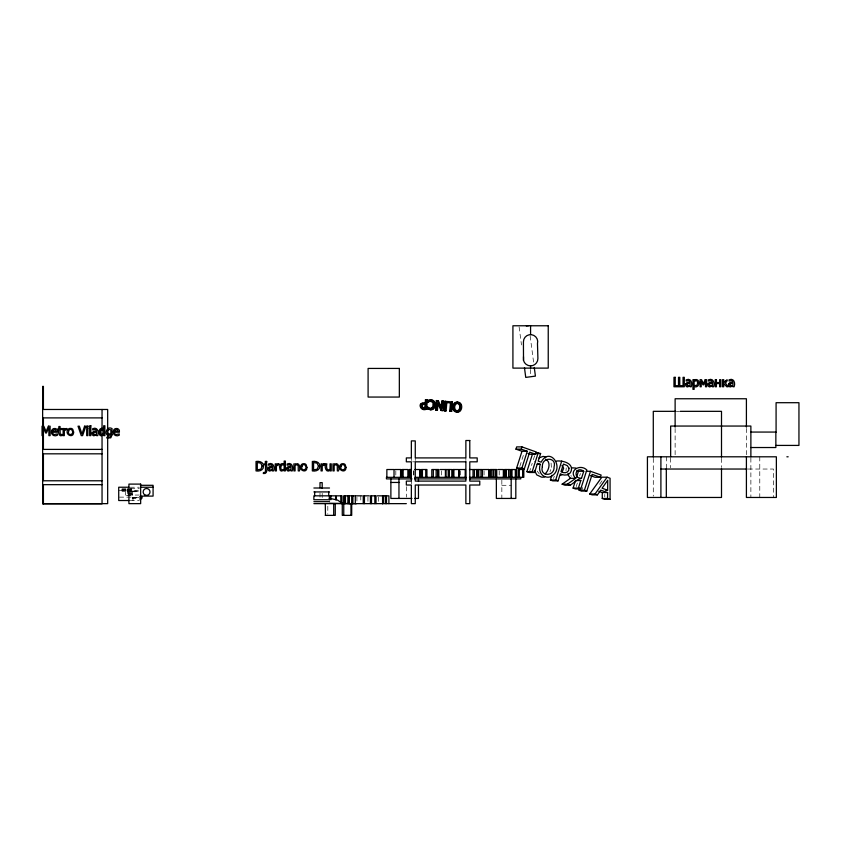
<?xml version="1.0" encoding="UTF-8"?>
<svg xmlns="http://www.w3.org/2000/svg" width="841" height="841" viewBox="0 0 841 841"><rect width="100%" height="100%" fill="white"/><g stroke="black" fill="none" stroke-linecap="round" stroke-linejoin="round"><path stroke-width="0.63" stroke-dasharray="4.21 3.15" d="M551.37 467.333L550.981 461.541M565.961 470.802L566.256 467.911M519.801 466.471L523.996 453.331M529.262 472.495L532.195 463.328M534.634 455.706L532.9 461.12L535.843 462.172M553.525 478.508L554.282 476.153M576.232 486.571L577.368 483.007M579.638 475.901L580.395 473.525M581.509 491.081L582.655 487.507M549.951 471.769L550.792 469.604M599.612 484.248L602.419 480.274M676.406 411.333L679.528 411.333M412.658 461.825L415.265 461.825M748.28 469.036L773.394 469.036L773.394 497.462M501.846 485.289L511.181 485.289M130.197 487.233L139.354 487.233M130.607 488.695L139.343 488.695M125.887 488.968L121.998 488.968L121.998 491.68M127.18 488.968L132.363 488.968L132.363 497.136L118.718 497.136M121.998 489.126L125.887 489.126M127.18 489.126L132.363 489.126M121.998 489.62L125.887 489.62M127.18 489.62L132.363 489.62M121.998 489.998L125.887 489.998M127.18 489.998L132.363 489.998M118.718 490.356L126.161 490.356M127.18 490.356L138.134 490.356L138.134 491.733L132.363 491.733M121.998 490.702L125.887 490.702M127.18 490.702L132.363 490.702M132.363 491.081L138.134 491.081M127.58 491.312L132.363 491.312M121.998 491.575L125.887 491.68M127.18 491.575L138.134 491.68M127.58 492.216L132.363 492.216M127.58 493.11L132.363 493.11M127.821 493.772L132.363 493.772M132.363 494.582L126.234 494.582L126.234 495.675L132.363 495.675M127.821 495.107L139.343 495.034M139.333 497.325L132.247 497.399L132.247 498.314L138.25 498.177M132.247 497.536L138.25 497.536M132.247 497.861L138.25 497.861M130.229 500.521L139.354 500.521M539.344 473.956L537.168 471.118M570.923 475.533L571.386 476.216M530.135 335.98L533.615 362.46M519.097 326.897L521.473 344.947M759.78 456.8L759.78 497.462M750.876 458.019L750.876 497.462M746.409 428.426L746.409 455.507M721.504 458.313L721.504 467.449M675.123 428.426L675.123 455.507M670.655 458.019L670.655 467.817M666.314 456.8L666.314 467.817M653.289 458.313L653.289 496.158M604.774 494.392L604.774 496.873M530.576 369.483L530.576 375.549M501.846 480.179L501.846 498.44M499.207 470.823L499.207 476.027M484.048 470.823L484.048 476.027M465.872 457.914L465.872 460.521M460.595 470.823L460.595 476.027M441.388 470.823L441.388 476.027M415.265 457.914L415.265 460.521M414.014 470.823L414.014 476.027M413.614 470.823L413.614 476.027M411.354 457.914L411.354 460.521M411.354 481.105L411.354 483.712M406.455 486.718L406.455 497.136M395.827 470.823L395.827 476.027M378.482 497.136L378.482 502.34M367.948 497.136L367.948 502.34M360.789 495.833L360.789 502.34M356.92 497.136L356.92 501.036M327.811 506.25L327.811 514.072M322.198 493.32L322.198 498.293M320 492.942L320 498.103M132.973 497.325L132.973 500.521M125.551 492.216L125.551 495.107"/><path stroke-width="1.26" d="M607.633 490.198L607.717 480.274L602.093 488.232L607.633 490.198L605.52 490.198M610.072 499.365L607.549 498.461L607.612 492.584L600.747 490.145L597.425 494.865L592.127 494.865L589.72 494.003L601.83 477.194L607.128 477.194L610.072 478.245L610.072 499.365L604.774 499.365L602.251 498.461L602.314 492.584L598.887 491.365M425.472 399.654L425.157 403.333L425.83 403.333L426.145 399.654L425.472 399.654L427.396 399.759L426.587 409.157L425.914 409.157L426.219 405.635M425.735 404.416L425.062 404.416L424.758 407.99L425.43 407.99L425.735 404.416L424.011 404.321M430.645 409.683L427.133 408.621L427.26 407.139L430.739 408.6M430.645 408.6L432.915 406.718L433.01 402.734L430.718 401.01L427.701 401.987L427.827 400.484L431.465 399.938M429.74 409.535L427.806 408.621L428.027 407.139M430.581 399.927L428.5 400.484C427.48 403.281 435.596 398.718 433.967 405.078C434.187 408.81 429.267 409.746 427.26 407.139M435.554 409.998L436.363 400.589L437.036 400.589L436.227 409.998L435.554 409.998L437.467 410.103L438.108 402.639L441.704 410.471L441.031 410.471L437.951 403.754M436.9 408.863L437.11 406.371M441.22 408.411L441.851 401.073L442.524 401.073L441.893 408.411L438.35 400.705L436.363 400.589M442.786 404.7L442.997 402.355M442.282 410.576L442.955 410.576L443.764 401.178L441.851 401.073M444.185 410.744L444.994 401.336L445.667 401.336L444.857 410.744L444.185 410.744L446.108 410.85L446.813 402.555L446.15 402.555L451.133 402.934L450.419 411.228L449.746 411.228L450.461 402.934L451.133 402.934M451.186 408.978L451.396 406.634M450.986 411.333L451.659 411.333L452.469 401.935L444.994 401.336M523.491 356.742L523.512 360.421A7.317 7.317 0 0 0 537.904 358.529L537.483 343.633A7.149 7.149 0 0 0 531.512 334.697A7.149 7.149 0 0 0 523.428 341.782L523.512 360.421M434.419 406.298L434.587 405.183M532.553 453.867L526.876 471.643L529.262 472.495L534.561 472.495L537.494 463.328L540.311 464.337C538.145 469.499 540.721 476.542 546.818 477.12A7.737 7.338 -90 0 0 551.612 476.122C565.173 467.995 549.888 445.814 541.141 462.172L538.198 461.12L540.616 453.53L536.116 452.689M521.988 451.281L516.647 468.006L521.935 468.006L527.275 451.281L521.988 451.281L515.954 449.136L516.668 446.897L521.967 446.897L536.421 452.038L535.706 454.277L530.408 454.277L527.99 453.425M515.954 449.136L521.241 449.136L521.967 446.897M516.647 468.006L519.034 468.858L524.332 468.858L529.672 452.132L535.706 454.277M526.876 471.643L532.174 471.643L538.229 452.689M556.448 461.047C562.03 460.363 573.415 462.855 571.26 470.802C569.977 475.617 564.038 475.964 560.327 473.798L558.067 480.863L552.779 480.863L550.382 480.011L551.896 475.27M550.382 480.011L555.68 480.011L561.735 461.047M575.717 478.319L570.429 478.319L562.124 484.185L567.423 484.185L575.717 478.319C567.99 470.718 580.111 463.454 586.829 469.972L580.774 488.936L575.475 488.936L573.089 488.085L575.496 480.547M576.548 477.257L578.45 471.286L583.749 471.286L581.457 478.445L579.344 478.445M573.089 488.085L578.377 488.085L580.795 480.547L578.072 479.58L570.293 485.215L565.005 485.215L562.124 484.185M586.24 471.275L590.477 471.275L601.126 475.06L600.411 477.299L592.148 474.366L586.808 491.081L581.509 491.081L579.123 490.229L579.88 487.864M579.123 490.229L584.411 490.229L590.477 471.275M434.103 407.265L433.104 408.715L430.865 409.683M589.72 494.003L595.008 494.003L607.128 477.194M460.153 410.334L458.965 411.491M562.187 472.011L563.68 468.164L561.946 465.599M545.031 473.925C549.015 470.54 551.391 461.677 545.399 459.102M538.913 457.967L543.013 456.411L546.082 456.926M455.517 403.691C461.278 400.4 462.382 411.953 456.568 410.923M139.595 496.8L141.719 496.8L142.161 497.861L140.657 499.354L139.595 498.923M421.909 404.479L424.684 404.321M65.945 428.605L64.326 429.604L64.326 428.553L63.138 428.553L63.138 435.627L64.326 435.627L64.326 430.603C65.461 430.119 68.573 429.089 65.945 428.605A2.323 2.323 0 0 1 66.891 428.584M278.024 463.896L276.416 464.894L276.416 463.843L275.217 463.843L275.217 470.918L276.416 470.918L276.416 465.893C277.551 465.409 280.652 464.369 278.024 463.896A2.323 2.323 0 0 1 278.97 463.875M323.848 463.896L322.24 464.894L322.24 463.843L321.041 463.843L321.041 470.918L322.24 470.918L322.24 465.893C323.375 465.409 326.476 464.369 323.848 463.896A2.323 2.323 0 0 1 324.794 463.875M457.199 410.923C460.563 410.271 460.889 403.722 457.231 403.291M457.273 403.302C454.129 403.953 453.635 409.63 456.631 410.807M422.823 403.186C419.091 403.669 420.363 409.472 423.938 408.936M457.084 402.219C452.227 402.786 452.016 411.722 457.157 412.006M457.399 412.006L458.219 411.838M571.88 467.817L575.906 468.069M560.39 475.144L561.767 474.955M423.401 404.269L421.814 405.846L423.128 407.706M526.35 325.951L528.768 325.625M457.998 402.208C452.038 400.8 450.576 411.596 456.484 412.006C462.792 413.488 463.822 401.662 457.325 402.208M429.972 409.683C436.353 411.186 437.341 399.391 430.792 399.938M426.723 399.759L427.396 399.759M427.827 400.484L428.5 400.484M437.677 400.705L438.35 400.705M443.091 401.178L443.764 401.178M451.796 401.935L452.469 401.935M427.701 401.987L428.479 401.998M427.133 408.621L427.806 408.621M436.794 410.103L437.467 410.103M445.436 410.85L446.108 410.85M675.586 411.333L653.289 411.333L653.289 457.01M680.253 411.333L721.504 411.333L721.504 457.01M102.045 417.893L43.417 417.893L43.417 449.399L102.045 449.399M750.876 432.064L775.854 432.064L775.854 447.528L750.876 447.528M776.085 445.415L798.95 445.415L798.95 402.702L776.085 402.702L776.085 432.474M538.503 453.53L540.616 453.53M102.045 453.825L43.417 453.825L43.417 480.779L102.045 480.779M786.871 456.8L788.164 456.8M537.136 464.337L540.311 464.337M660.9 469.036L746.997 469.036M394.618 469.52L400.736 469.52L400.736 477.331M411.365 469.52L409.115 469.52L409.115 477.331M414.918 469.52L420.132 469.52L420.132 477.331M440.158 469.52L445.551 469.52L445.551 477.331M469.415 469.52L472.6 469.52M482.839 469.52L488.957 469.52L488.957 477.331M497.967 469.52L503.36 469.52L503.36 477.331M600.411 477.299L595.123 477.299L590.393 475.628M411.228 477.331L386.44 477.331L386.44 478.897L411.964 478.897M414.949 477.331L466.009 477.331M469.415 477.331L523.817 477.331L523.817 469.52L518.224 469.52L518.224 477.331M414.571 478.897L466.009 478.897M469.919 478.897L520.789 478.897L520.789 477.331M576.558 480.547L580.795 480.547M390.876 482.45L399.496 482.45M102.045 484.668L43.417 484.668L43.417 503.843M140.373 485.299L153.083 485.299L153.083 496.106L140.657 496.106M128.925 487.233L118.718 487.233L118.718 500.521L128.925 500.521M140.657 487.233L153.083 487.233M313.872 488.011L329.504 488.011M313.872 491.922L329.504 491.922M602.314 492.584L607.612 492.584M329.504 495.833L313.872 495.833L313.872 499.743L329.504 499.743M355.69 495.833L362.019 495.833M369.178 495.833L363.238 495.833L363.238 503.643M377.252 495.833L382.644 495.833L382.644 503.643M411.964 498.44L390.876 498.44L390.876 478.897M414.571 498.44L418.471 498.44L418.471 485.415M602.251 498.461L607.549 498.461M313.872 501.688L329.504 501.688M329.704 503.254L356.584 503.643M42.639 503.643L107.669 503.643L107.669 409.472L43.417 409.472L43.417 386.387L42.639 386.387L42.639 503.843L102.045 503.843L102.045 409.472M313.872 503.643L406.34 503.643M325.299 515.375L335.265 515.375L335.265 503.643M424.39 403.217C416.81 401.662 420.395 412.237 426.587 409.157M423.717 403.217L425.83 403.333M423.738 407.896L425.43 407.99M441.031 410.471L442.955 410.576M449.746 411.228L451.659 411.333M424.411 407.896L421.698 407.317M457.241 410.923L455.423 410.576M328.778 498.124L337.567 500.09L342.203 503.254M521.241 449.136L527.275 451.281M583.749 471.286C575.969 465.42 572.311 478.287 581.457 478.445M576.8 470.697L578.45 471.286M521.935 468.006L524.332 468.858M532.174 471.643L534.561 472.495M555.68 480.011L558.067 480.863M567.423 484.185L570.293 485.215M578.377 488.085L580.774 488.936M584.411 490.229L586.808 491.081M595.008 494.003L597.425 494.865M431.696 400.095L433.168 400.884M459.007 402.681L459.68 403.144M570.429 478.319L568.264 475.312L568.022 473.462M439.202 404.006L440.716 407.317M460.647 404.5L460.931 405.362M534.456 470.434L536.779 474.902L541.52 477.12A7.737 7.338 -90 0 0 544.8 476.836M434.471 403.102L434.608 404.069M534.277 367.454L535.412 376.116L525.741 377.399L524.469 367.696M750.876 456.8L750.876 426.051L670.655 426.051L670.655 456.8M746.409 427.133L746.409 398.76L675.123 398.76L675.123 427.133M746.409 456.8L746.409 497.462L776.369 497.462L776.369 456.8L647.423 456.8L647.423 497.462L721.504 497.462L721.504 468.752M666.314 468.605L666.314 497.462M660.9 456.8L660.9 497.462M530.576 325.772L530.576 334.634M530.576 365.846L530.576 368.116M522.639 469.52L522.639 477.331M519.307 469.52L519.307 477.331M516.5 477.331L516.5 469.52L510.918 469.52L510.918 477.331M515.817 478.897L515.817 498.44L496.358 498.44L496.358 478.897M515.323 469.52L515.323 477.331M511.99 469.52L511.99 477.331M511.181 478.897L511.181 498.44M510.151 477.331L510.151 469.52L504.442 469.52L504.442 477.331M508.658 469.52L508.658 477.331M506.229 469.52L506.229 477.331M505.641 469.52L505.641 477.331M496.737 477.331L496.737 469.52L490.166 469.52L490.166 477.331M495.549 469.52L495.549 477.331M493.856 469.52L493.856 477.331M492.963 469.52L492.963 477.331M491.281 469.52L491.281 477.331M488.831 469.52L488.831 477.331M488.758 469.52L488.758 477.331M482.44 477.331L482.44 469.52L473.031 469.52L473.031 477.331M480.999 469.52L480.999 477.331M478.781 469.52L478.781 477.331M478.319 469.52L478.319 477.331M477.131 469.52L477.131 477.331M476.668 469.52L476.668 477.331M474.408 469.52L474.408 477.331M465.504 477.331L465.504 469.52L459.386 469.52L459.386 477.331M465.367 469.52L465.304 477.331M458.639 477.331L458.639 469.52L452.7 469.52L452.7 477.331M453.888 469.52L453.888 477.331M451.806 477.331L451.806 469.52L445.804 469.52L445.804 477.331M449.399 469.52L449.399 477.331M448.211 469.52L448.211 477.331M445.478 469.52L445.478 477.331M438.823 477.331L438.823 469.52L431.811 469.52L431.811 477.331M437.572 469.52L437.572 477.331M436.143 469.52L436.143 477.331M433.325 469.52L433.325 477.331M426.923 477.331L426.923 469.52L421.33 469.52L421.33 477.331M425.746 469.52L425.746 477.331M422.413 469.52L422.413 477.331M419.995 469.52L419.932 477.331M418.471 478.897L418.471 481.504M410.303 469.52L410.303 477.331M407.874 477.331L407.874 469.52L401.935 469.52L401.935 477.331M403.123 469.52L403.123 477.331M400.6 469.52L400.526 477.331M398.96 478.897L398.96 498.44M394.019 477.331L394.019 469.52L386.86 469.52L386.86 477.331M388.899 503.643L388.899 495.833L382.886 495.833L382.886 503.643M386.492 495.833L386.492 503.643M385.294 495.833L385.294 503.643M382.571 495.833L382.571 503.643M376.011 503.643L376.011 495.833L370.418 495.833L370.418 503.643M374.834 495.833L374.834 503.643M371.501 495.833L371.501 503.643M364.437 495.833L364.437 503.643M355.301 503.643L355.301 495.833L343.664 495.833L343.664 503.643M352.894 495.833L352.894 503.643M351.706 495.833L351.706 515.375L342.276 515.375L342.276 503.643M350.96 503.643L350.96 515.375M349.362 495.833L349.362 503.643M349.299 495.833L349.299 503.643M348.878 495.833L348.878 503.643M347.88 495.833L347.88 503.643M345.451 495.833L345.451 503.643M344.863 495.833L344.863 503.643M343.759 503.643L343.759 515.375M341.993 503.643L341.993 495.833L336.358 495.833L336.358 499.743M340.805 495.833L340.805 502.34M335.612 499.743L335.612 495.833L329.672 495.833L329.672 499.743M333.698 503.643L333.698 515.375M330.87 495.833L330.87 499.743M328.715 491.922L328.715 495.833M325.299 503.643L325.456 515.375M322.198 488.432L322.198 482.639L320 482.639L320 487.791M314.66 491.922L314.66 495.833M128.105 490.566L128.105 492.994M568.979 468.164C569.473 472.789 564.153 473.872 561.021 471.643L563.438 464.064L567.244 465.599L568.979 468.164M265.493 470.634C266.387 473.262 262.707 471.517 263.317 473.525C268.626 474.503 266.45 466.482 266.681 463.843L264.211 463.843L264.211 464.831L265.493 464.831L265.493 470.634M112.042 434.829L110.812 437.835L106.786 438.014C106.124 435.407 112.095 439.034 110.854 434.692C103.464 438.424 105.567 424.978 112.042 428.553L112.042 434.829M698.882 383.033C699.239 385.567 696.474 388.027 694.13 386.408L694.13 389.372L692.942 389.372L692.942 379.68L694.13 379.68L694.13 380.416C696.085 378.198 699.407 380.321 698.882 383.033M73.64 432.095C73.724 439.17 63.737 434.303 68.184 429.341A2.817 2.817 0 0 1 69.803 428.416L71.159 428.416A2.796 2.796 0 0 1 72.778 429.33L73.64 432.095M306.954 467.386C307.039 474.461 297.052 469.593 301.499 464.621A2.817 2.817 0 0 1 303.117 463.706L304.484 463.706A2.796 2.796 0 0 1 306.092 464.621L306.954 467.386M346.029 467.386C346.114 474.461 336.127 469.593 340.573 464.621A2.817 2.817 0 0 1 342.192 463.706L343.548 463.706A2.796 2.796 0 0 1 345.167 464.621L346.029 467.386M51.532 431.307C50.565 434.808 54.686 436.973 57.451 435.196L57.451 433.903L54.045 434.597A1.966 1.966 0 0 1 53.036 433.746L52.678 432.211L57.587 432.211C58.786 427.817 51.753 426.965 51.532 431.307M98.986 431.275L99.659 434.881A2.271 2.271 0 0 0 101.004 435.764L103.674 434.913L103.674 435.627L104.873 435.627L104.873 425.767L103.674 425.767L103.674 428.836A3.217 3.217 0 0 0 101.33 428.416A2.775 2.775 0 0 0 99.837 429.341L98.986 431.275M113.335 431.307C112.368 434.808 116.5 436.973 119.264 435.196L119.264 433.903L115.858 434.597A1.966 1.966 0 0 1 114.839 433.746L114.492 432.211L119.401 432.211C120.599 427.817 113.556 426.965 113.335 431.307M279.475 466.566L280.137 470.172A2.271 2.271 0 0 0 281.483 471.055L284.163 470.203L284.163 470.918L285.351 470.918L285.351 461.057L284.163 461.057L284.163 464.127A3.217 3.217 0 0 0 281.819 463.706A2.775 2.775 0 0 0 280.316 464.631L279.475 466.566M262.171 466.187L260.857 469.215L257.293 469.846L257.293 462.561L260.742 463.128L262.171 466.187M318.466 466.187L317.152 469.215L313.588 469.846L313.588 462.561L317.036 463.128L318.466 466.187M68.668 430.897C66.775 436.721 75.248 434.871 71.906 430.045A1.598 1.598 0 0 0 70.917 429.425L70.045 429.425A1.619 1.619 0 0 0 69.046 430.045L68.668 430.897M301.982 466.187C300.09 472.001 308.563 470.161 305.23 465.336A1.598 1.598 0 0 0 304.232 464.716L303.359 464.716A1.619 1.619 0 0 0 302.361 465.336L301.982 466.187M341.057 466.187C339.165 472.001 347.638 470.161 344.295 465.336A1.598 1.598 0 0 0 343.307 464.716L342.434 464.716A1.619 1.619 0 0 0 341.435 465.336L341.057 466.187M263.475 466.208C263.717 470.245 259.28 471.559 256.032 470.918L256.032 461.478C259.28 460.794 263.801 462.214 263.475 466.208M319.78 466.208C320.011 470.245 315.575 471.559 312.337 470.918L312.337 461.478C315.575 460.794 320.095 462.214 319.78 466.208M697.652 383.17L696.853 385.451L694.13 385.441L694.13 381.425L696.411 380.658A1.272 1.272 0 0 1 697.263 381.288L697.652 383.17M100.289 430.97L100.563 434.03A1.304 1.304 0 0 0 101.425 434.65L103.674 433.903L103.674 429.825L101.298 429.614L100.289 430.97M280.768 466.261L281.041 469.32A1.304 1.304 0 0 0 281.914 469.94L284.163 469.194L284.163 465.115L281.777 464.905L280.768 466.261M92.184 432.894L92.111 433.578A2.418 2.418 0 0 0 92.478 434.871L92.731 435.196A2.145 2.145 0 0 0 93.835 435.785L96.557 434.881L96.557 435.627L97.745 435.627C99.217 431.822 97.409 426.555 92.689 428.7L92.689 429.909L95.517 429.478L96.557 430.97L93.404 431.507L92.184 432.894M267.985 468.185L267.911 468.868A2.418 2.418 0 0 0 268.279 470.161L268.542 470.487A2.145 2.145 0 0 0 269.635 471.076L272.358 470.161L272.358 470.918L273.546 470.918C275.018 467.112 273.209 461.835 268.489 463.99L268.489 465.199L271.317 464.768L272.358 466.261L269.204 466.797L267.985 468.185M286.655 468.185L286.581 468.868A2.418 2.418 0 0 0 286.949 470.161L287.212 470.487A2.145 2.145 0 0 0 288.305 471.076L291.028 470.161L291.028 470.918L292.216 470.918C293.688 467.112 291.88 461.835 287.159 463.99L287.159 465.199L289.987 464.768L291.028 466.261L287.874 466.797L286.655 468.185M685.709 384.022L685.625 384.705A2.418 2.418 0 0 0 686.004 386.008L686.256 386.334A2.145 2.145 0 0 0 687.349 386.913L690.083 386.008L690.083 386.765L691.26 386.765C692.732 382.96 690.924 377.683 686.203 379.827L686.203 381.047L689.042 380.605L690.083 382.098L686.918 382.634L685.709 384.022M707.985 384.022L707.912 384.705A2.418 2.418 0 0 0 708.28 386.008L708.543 386.334A2.145 2.145 0 0 0 709.636 386.913L712.359 386.008L712.359 386.765L713.546 386.765C715.018 382.96 713.21 377.683 708.49 379.827L708.49 381.047L711.328 380.605L712.359 382.098L709.205 382.634L707.985 384.022M728.579 384.022L728.506 384.705A2.418 2.418 0 0 0 728.874 386.008L729.126 386.334A2.145 2.145 0 0 0 730.23 386.913L732.953 386.008L732.953 386.765L734.14 386.765C735.612 382.96 733.804 377.683 729.084 379.827L729.084 381.047L731.912 380.605L732.953 382.098L729.799 382.634L728.579 384.022M107.469 430.897L107.963 434.061L110.854 433.714L110.854 429.825L108.857 429.467L107.469 430.897M542.361 466.671C539.428 476.847 554.745 476.826 554.082 466.913C557.026 456.747 541.678 456.768 542.361 466.671M93.414 433.02L93.677 434.419L95.222 434.671L96.557 433.893L96.557 431.927L93.414 433.02M269.215 468.311L269.488 469.709L271.023 469.961L272.358 469.173L272.358 467.207L269.215 468.311M287.885 468.311L288.158 469.709L289.693 469.961L291.028 469.173L291.028 467.207L287.885 468.311M686.939 384.148L687.202 385.546L688.737 385.798L690.083 385.02L690.083 383.054L686.939 384.148M709.215 384.148L709.489 385.546L711.023 385.798L712.359 385.02L712.359 383.054L709.215 384.148M729.809 384.148L730.072 385.546L731.617 385.798L732.953 385.02L732.953 383.054L729.809 384.148M52.857 430.508L52.678 431.307L56.431 431.307L55.117 429.373L52.857 430.508M114.67 430.508L114.492 431.307L118.234 431.307L116.931 429.373L114.67 430.508M84.573 426.187L81.966 434.03L79.348 426.187L78.013 426.187L81.251 435.627L82.607 435.627L85.856 426.187L84.573 426.187M725.363 381.11L723.723 382.76L723.723 379.68L722.535 379.68L722.535 386.765L723.723 386.765L723.723 383.496L726.75 386.765L728.232 386.765L725.341 382.991C727.444 381.267 728.39 377.945 725.363 381.11M48.4 426.187L46.118 431.444L43.764 426.187L42.05 426.187L42.05 435.627L43.227 435.627L43.227 427.501L45.666 433.031L46.423 433.031L48.883 427.501L48.883 435.627L50.134 435.627L50.134 426.187L48.4 426.187M705.221 379.68L703.412 383.612L701.552 379.68L700.111 379.68L700.111 386.765L701.226 386.765L701.226 381.194L702.918 384.81L703.801 384.81L705.504 381.194L705.504 386.765L706.682 386.765L706.682 379.68L705.221 379.68M295.611 464.2L293.887 463.843L293.887 470.918L295.086 470.918L295.086 465.63L296 465.02A2.029 2.029 0 0 1 297.325 464.81L298.219 465.977L298.261 470.918L299.459 470.918C300.405 468.532 299.701 461.635 295.611 464.2M334.686 464.2L332.962 463.843L332.962 470.918L334.15 470.918L334.15 465.63L335.075 465.02A2.029 2.029 0 0 1 336.389 464.81L337.283 465.977L337.336 470.918L338.524 470.918C339.47 468.532 338.765 461.635 334.686 464.2M330.04 470.13C326.161 473.693 324.121 466.671 325.667 463.843L326.865 463.843C326.119 466.009 326.508 472.274 330.04 469.131L330.04 463.843L331.238 463.843L331.238 470.918L330.04 470.918L330.04 470.13M62.181 434.492L60.226 434.282L60.058 429.541L62.255 429.541L62.255 428.553L60.058 428.553L60.058 426.513L58.87 426.513L58.87 428.553L58.061 428.553L58.061 429.541L58.87 429.541C58.197 431.885 58.513 437.078 62.255 435.564L62.181 434.492M548.237 325.772L512.915 325.772L512.915 368.116L548.237 368.116L548.237 325.772M399.338 368.432L368.095 368.432L368.095 397.057L399.338 397.057L399.338 368.432M675.228 377.325L673.967 377.325L673.967 386.765L684.301 386.765L684.301 377.325L683.05 377.325L683.05 385.672L679.77 385.672L679.77 377.325L678.508 377.325L678.508 385.672L675.228 385.672L675.228 377.325M716.416 379.68L715.218 379.68L715.218 386.765L716.416 386.765L716.416 383.57L719.623 383.57L719.623 386.765L720.811 386.765L720.811 379.68L719.623 379.68L719.623 382.55L716.416 382.55L716.416 379.68M90.849 425.767L89.661 425.767L89.661 435.627L90.849 435.627L90.849 425.767M87.969 426.124L86.612 426.124L86.612 427.365L87.969 427.365L87.969 426.124M87.884 428.553L86.697 428.553L86.697 435.627L87.884 435.627L87.884 428.553M469.783 440.505L465.872 440.505L465.872 457.914L415.265 457.914L415.265 440.905L411.354 440.905L411.354 457.914L406.34 457.914L406.34 461.825L411.354 461.825L411.354 481.105L406.34 481.105L406.34 485.015L411.354 485.015L411.354 503.643L415.265 503.643L415.265 485.015L465.872 485.015L465.872 503.643L469.783 503.643L469.783 485.015L479.769 485.015L479.769 481.105L469.783 481.105L469.783 461.825L477.204 461.825L477.204 457.914L469.783 457.914L469.783 440.505M266.692 461.415L265.336 461.415L265.336 462.655L266.692 462.655L266.692 461.415M465.872 461.825L415.265 461.825L415.265 481.105L465.872 481.105L465.872 461.825M140.657 484.101L128.925 484.101L128.925 503.643L140.657 503.643L140.657 484.101M144.715 494.823A3.438 3.438 0 0 0 150.003 492.101A3.438 3.438 0 0 0 144.999 488.884A3.438 3.438 0 0 0 144.715 494.823"/></g></svg>
